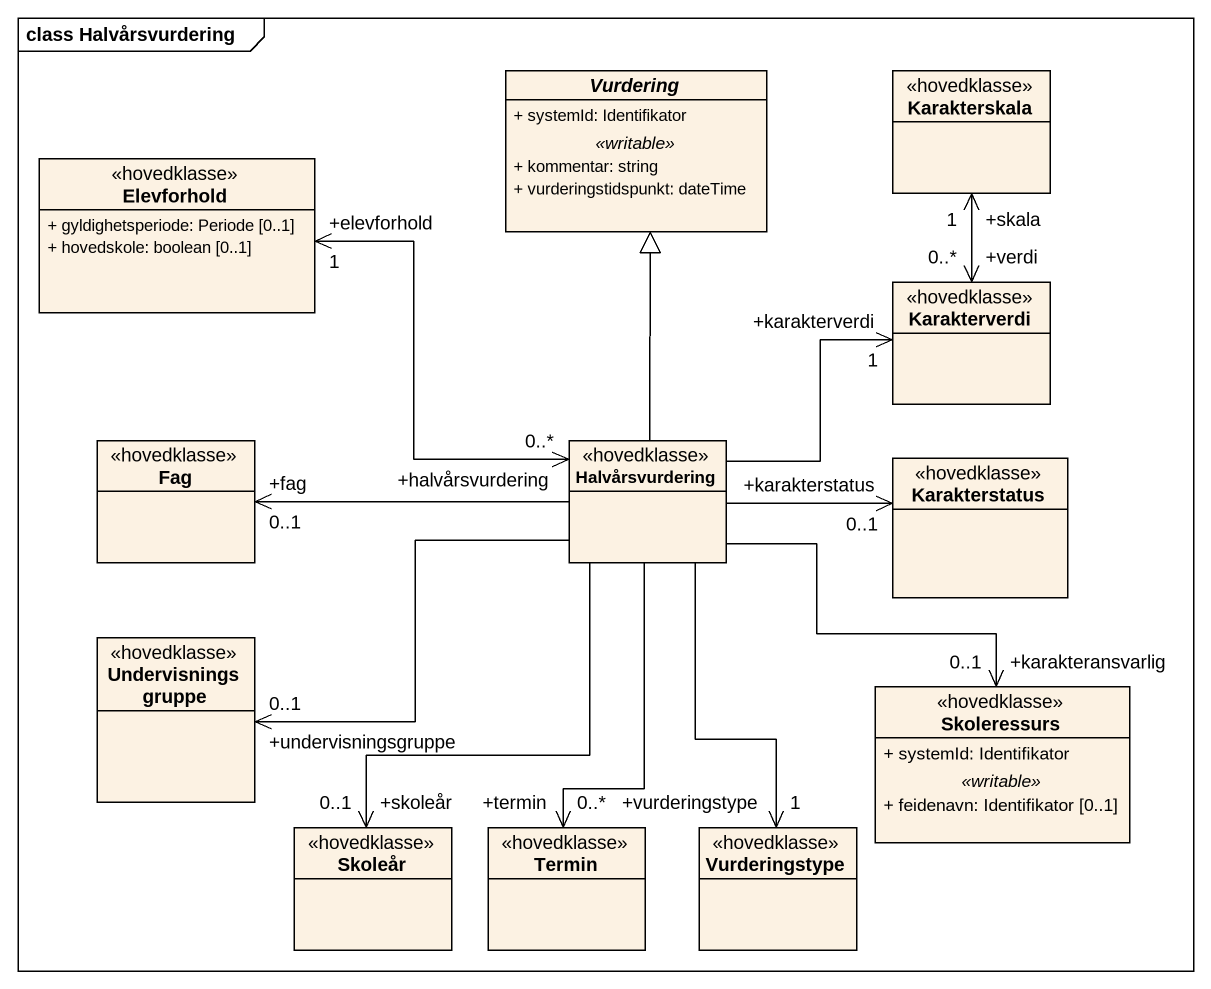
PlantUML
@startuml
mainframe class Halvårsvurdering
hide circle
hide empty members
skinparam classAttributeIconSize 0
abstract class Vurdering {
  + systemId: Identifikator
  .. <<writable>> ..
  + kommentar: string
  + vurderingstidspunkt: dateTime
}
class Karakterskala <<hovedklasse>>
class Elevforhold <<hovedklasse>> {
  + gyldighetsperiode: Periode [0..1]
  + hovedskole: boolean [0..1]
}
class Karakterverdi <<hovedklasse>>
class Fag <<hovedklasse>>
class Halvårsvurdering <<hovedklasse>>
class Karakterstatus <<hovedklasse>>
class Undervisningsgruppe <<hovedklasse>>
class Skoleressurs <<hovedklasse>> {
  + systemId: Identifikator
  .. <<writable>> ..
  + feidenavn: Identifikator [0..1]
}
class Skoleår <<hovedklasse>>
class Termin <<hovedklasse>>
class Vurderingstype <<hovedklasse>>
Elevforhold "+elevforhold\n1" <-right-> "+halvårsvurdering\n0..*" Halvårsvurdering
Karakterverdi "+verdi\n0..*" <-up-> "+skala\n1" Karakterskala
Halvårsvurdering -up-|> Vurdering
Halvårsvurdering -right-> "+karakterverdi\n1" Karakterverdi
Halvårsvurdering -left-> "+fag\n0..1" Fag
Halvårsvurdering -right-> "+karakterstatus\n0..1" Karakterstatus
Halvårsvurdering -left-> "+undervisningsgruppe\n0..1" Undervisningsgruppe
Halvårsvurdering --> "+karakteransvarlig\n0..1" Skoleressurs
Halvårsvurdering --> "+skoleår\n0..1" Skoleår
Halvårsvurdering --> "+termin\n0..*" Termin
Halvårsvurdering --> "+vurderingstype\n1" Vurderingstype
@enduml
